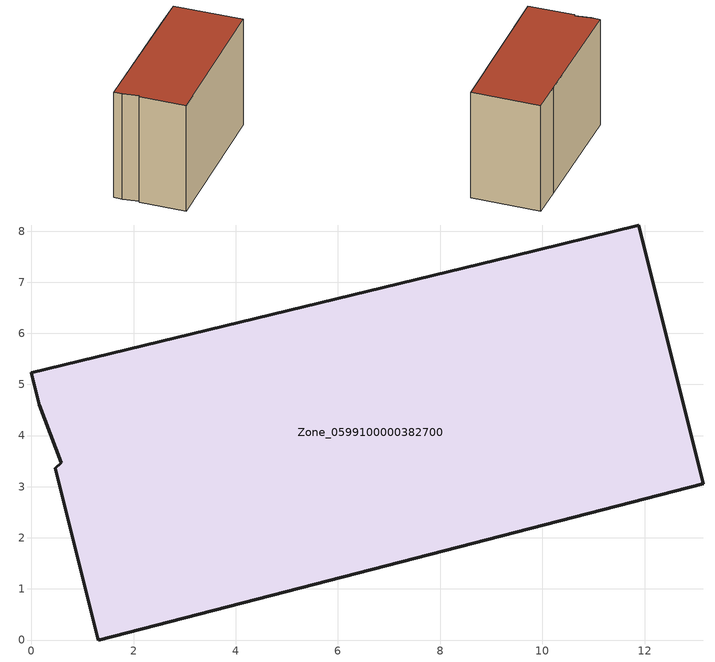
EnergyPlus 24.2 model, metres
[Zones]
Zone_0599100000382700
 floor ground (C_G): 0,5.23 9.41,7.5 11.88,8.12 13.15,3.06 1.31,0 0.47,3.36 0.58,3.47 0.16,4.6 z0
 wall outside (C_F): 1.31,0 13.15,3.06 11.88,8.12 9.41,7.5 0,5.23 0.16,4.6 0.58,3.47 0.47,3.36 1.31,0 z0:8.66
 roof outside (C_R): 0.58,3.47 0.47,3.36 1.31,0 13.15,3.06 11.88,8.12 9.41,7.5 0,5.23 0.16,4.6 z8.66
[BUILDING]
Pand.0599100000382700: North Axis=0; Terrain=City; Loads Convergence Tolerance Value=0.04; Temperature Convergence Tolerance Value=0.4; Solar Distribution=FullExterior; Maximum Number of Warmup Days=25; Minimum Number of Warmup Days=1
[Site:Location]
Rotterdam.The.Hague.AP_ZH_NLD Design_Conditions: Latitude=51.96; Longitude=4.45; Time Zone=1; Elevation=-4.5
[SITE:GROUNDTEMPERATURE:BUILDINGSURFACE]
18, 18, 18, 18, 18, 18, 18, 18, 18, 18, 18, 18
[MATERIAL] Thermal Absorptance=0.9; Solar Absorptance=0.7; Visible Absorptance=0.7
Name | Roughness | Thickness | Conductivity | Density | Specific Heat
G.TI.1992-2005 | MediumSmooth | 0.15 | 0.06 | 540 | 1210
F.TI.1992-2005 | Rough | 0.3 | 0.12 | 1920 | 840
R.TI.1992-2005 | MediumRough | 0.2 | 0.08 | 1500 | 1000
[CONSTRUCTION]
C_G: G.TI.1992-2005
C_F: F.TI.1992-2005
C_R: R.TI.1992-2005
[ZONE]
Zone_0599100000382700: Type=1; Multiplier=1; Ceiling Height=Autocalculate; Volume=Autocalculate; Floor Area=autocalculate; Part of Total Floor Area=Yes
[ZONEINFILTRATION:DESIGNFLOWRATE]
Infil_Zone_0599100000382700: Zone or ZoneList or Space or SpaceList=Zone_0599100000382700; Schedule=AlwaysOn; Design Flow Rate Calculation Method=Flow/Area; Flow Rate per Floor Area=0.0015; Constant Term Coefficient=1; Temperature Term Coefficient=0; Velocity Term Coefficient=0; Velocity Squared Term Coefficient=0
[HVACTEMPLATE:ZONE:IDEALLOADSAIRSYSTEM]
Zone_0599100000382700: Maximum Heating Supply Air Temperature=50; Minimum Cooling Supply Air Temperature=13; Maximum Heating Supply Air Humidity Ratio=0.0156; Minimum Cooling Supply Air Humidity Ratio=0.0077; Heating Limit=NoLimit; Cooling Limit=NoLimit; Dehumidification Control Type=ConstantSensibleHeatRatio; Cooling Sensible Heat Ratio=0.7; Dehumidification Setpoint=60; Humidification Control Type=None; Humidification Setpoint=30; Outdoor Air Method=None; Outdoor Air Flow Rate per Person=0.00944; Outdoor Air Flow Rate per Zone Floor Area=0; Outdoor Air Flow Rate per Zone=0; Demand Controlled Ventilation Type=None; Outdoor Air Economizer Type=NoEconomizer; Heat Recovery Type=None; Sensible Heat Recovery Effectiveness=0.7; Latent Heat Recovery Effectiveness=0.65
[ZONECONTROL:THERMOSTAT]
ThermostatControl_Zone_0599100000382700: Zone or ZoneList=Zone_0599100000382700; Control Type Schedule=DualSetpointControlType; Control 1=Thermostat_Zone_0599100000382700; Temperature Difference Between Cutout And Setpoint=0
[THERMOSTATSETPOINT:DUALSETPOINT]
Thermostat_Zone_0599100000382700: Heating Setpoint Temperature Schedule=HeatingSetpoint_Zone_0599100000382700; Cooling Setpoint Temperature Schedule=CoolingSetpoint_Zone_0599100000382700
[SCHEDULE:COMPACT]
HeatingSetpoint_Zone_0599100000382700: Through: 12/31, For: AllDays, Until: 24:00, 21
CoolingSetpoint_Zone_0599100000382700: Through: 12/31, For: AllDays, Until: 24:00, 24
DualSetpointControlType: Through: 12/31, For: AllDays, Until: 24:00, 4
AlwaysOn: Through: 12/31, For: AllDays, Until: 24:00, 1
